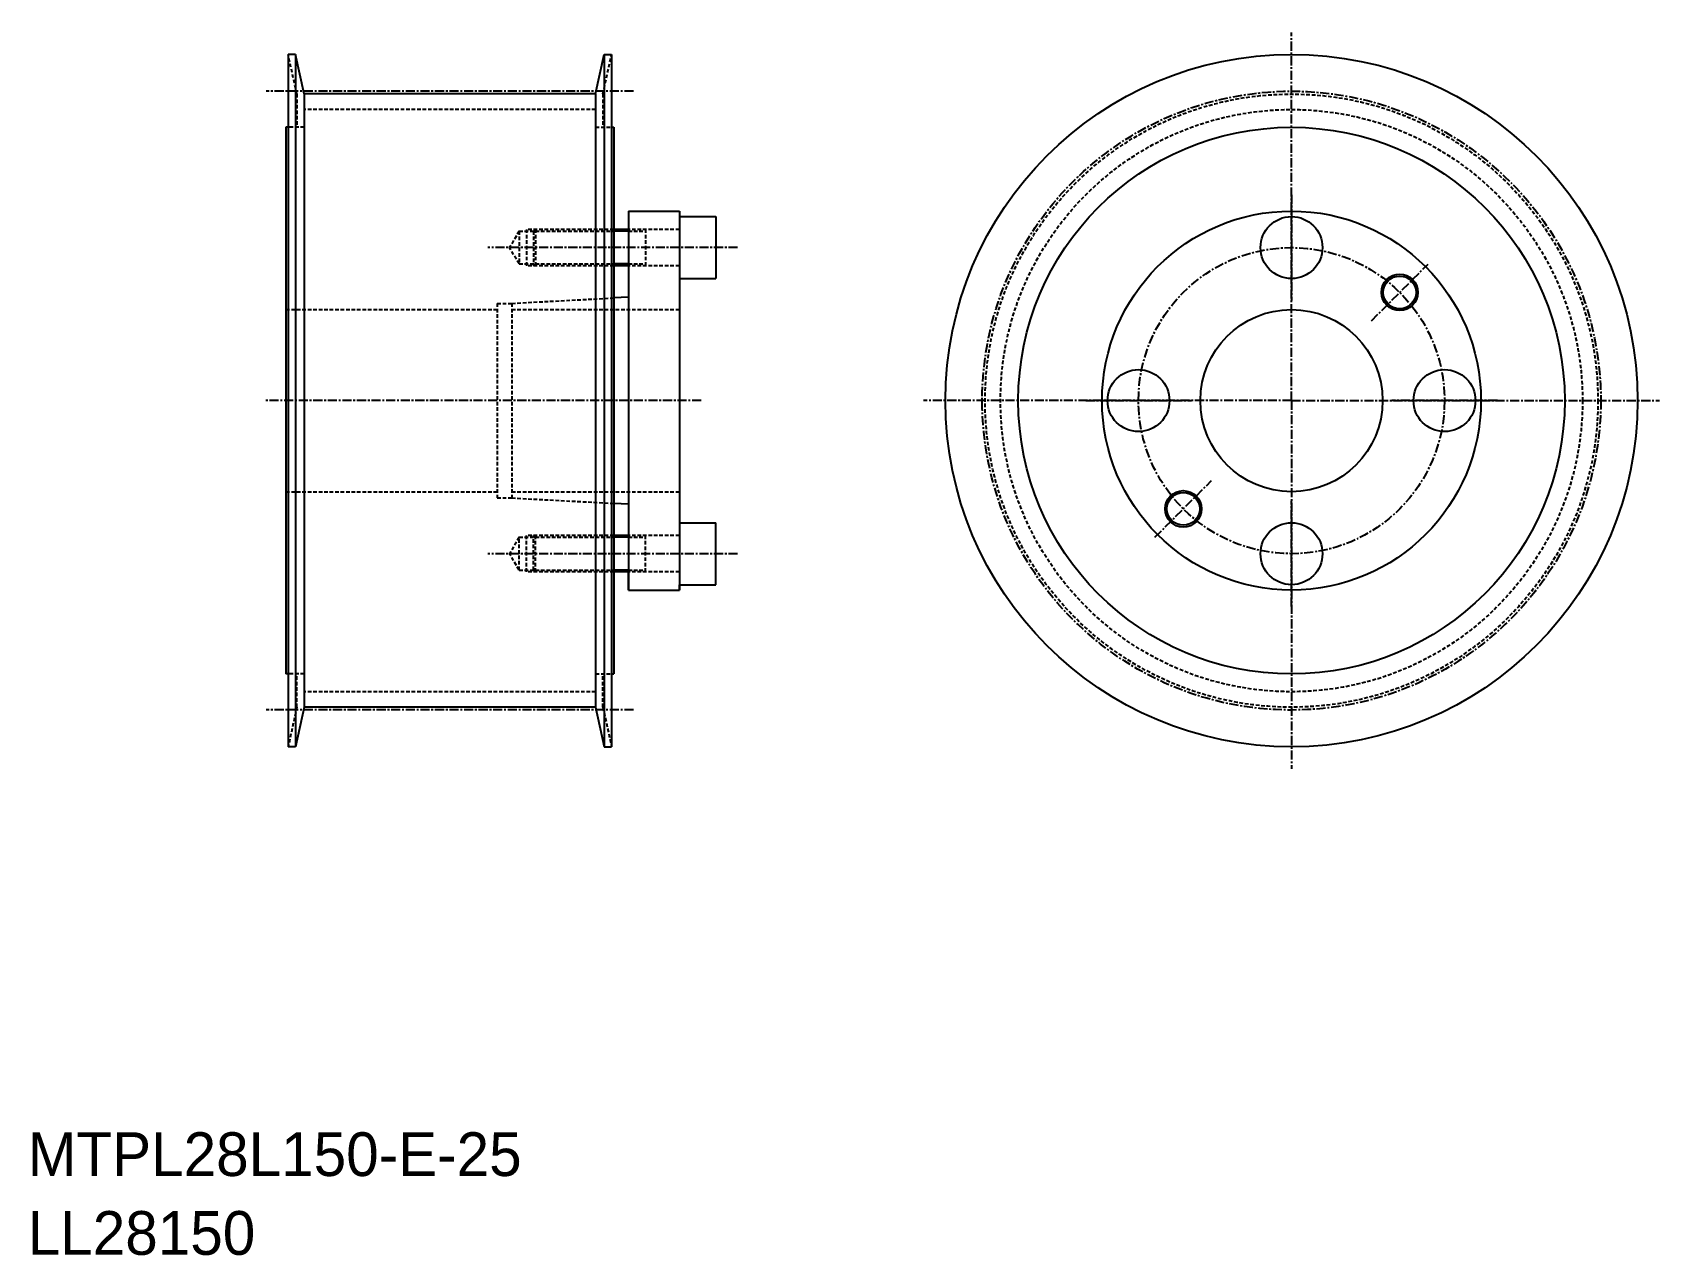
# Model space of a CAD drawing. Extents: x -285 to -62, y -61 to 107.
import ezdxf

# ---------------------------------------------------------------- set-up
doc = ezdxf.new("R2010")
doc.units = 0
doc.linetypes.add('CENTER', pattern=[2, 1.25, -0.25, 0.25, -0.25])
doc.linetypes.add('DASHED', pattern=[0.75, 0.5, -0.25])
doc.layers.get('0').update_dxf_attribs({"linetype": 'CONTINUOUS'})
doc.layers.add('CENTER', color=1, linetype='CENTER')

msp = doc.modelspace()

# ---------------------------------------------------------------- linework, layer by layer
at = {"color": 7, "linetype": 'CONTINUOUS'}
for p, q in [((-250.25, 103.88), (-250.25, 8.88)), ((-249.25, 103.88), (-250.25, 103.88)), ((-249.25, 103.88), (-249.25, 8.88)), ((-248.05, 98.45), (-249.25, 103.88)), ((-208.05, 98.45), (-206.85, 103.88)), ((-206.85, 103.88), (-205.85, 103.88)), ((-206.85, 103.88), (-206.85, 8.88)), ((-205.85, 103.88), (-205.85, 8.88)), ((-208.05, 98.45), (-248.05, 98.45)), ((-248.05, 98.45), (-248.05, 14.32)), ((-208.05, 98.45), (-208.05, 14.32)), ((-250.55, 93.88), (-250.55, 18.88)), ((-250.25, 93.88), (-250.55, 93.88)), ((-205.85, 93.88), (-205.55, 93.88)), ((-205.55, 93.88), (-205.55, 18.88)), ((-203.55, 82.38), (-203.55, 30.38)), ((-203.55, 82.38), (-196.55, 82.38)), ((-196.55, 82.38), (-196.55, 30.38)), ((-196.55, 81.63), (-191.55, 81.63)), ((-191.55, 81.63), (-191.55, 73.13)), ((-203.55, 79.88), (-205.55, 79.88)), ((-203.55, 74.88), (-205.55, 74.88)), ((-196.55, 73.13), (-191.55, 73.13)), ((-203.55, 70.58), (-205.55, 70.47)), ((-203.55, 42.18), (-205.55, 42.29)), ((-196.55, 39.63), (-191.55, 39.63)), ((-191.55, 31.13), (-191.55, 39.63)), ((-203.55, 37.88), (-205.55, 37.88)), ((-203.55, 32.88), (-205.55, 32.88)), ((-203.55, 30.38), (-203.55, 32.88)), ((-203.55, 30.38), (-196.55, 30.38)), ((-196.55, 31.13), (-191.55, 31.13)), ((-196.55, 30.38), (-196.55, 31.13)), ((-250.25, 18.88), (-250.55, 18.88)), ((-205.85, 18.88), (-205.55, 18.88)), ((-248.05, 14.32), (-249.25, 8.88)), ((-208.05, 14.32), (-248.05, 14.32)), ((-208.05, 14.32), (-206.85, 8.88)), ((-249.25, 8.88), (-250.25, 8.88)), ((-206.85, 8.88), (-205.85, 8.88))]:
    msp.add_line(p, q, dxfattribs=at)
at = {"color": 3, "linetype": 'DASHED'}
for p, q in [((-249.05, 98.45), (-250.25, 103.88)), ((-207.05, 98.45), (-205.85, 103.88)), ((-249.05, 98.45), (-249.05, 93.88)), ((-207.05, 98.45), (-207.05, 93.88)), ((-208.05, 96.32), (-248.05, 96.32)), ((-248.05, 93.88), (-250.25, 93.88)), ((-208.05, 93.88), (-205.85, 93.88)), ((-218.55, 79.63), (-219.85, 77.38)), ((-218.55, 79.63), (-218.55, 75.13)), ((-218.55, 79.63), (-205.55, 79.63)), ((-217.55, 79.88), (-217.55, 74.88)), ((-205.55, 79.88), (-217.55, 79.88)), ((-216.3, 79.88), (-216.55, 79.63)), ((-216.55, 79.63), (-216.55, 74.88)), ((-216.3, 79.88), (-216.3, 74.88)), ((-196.55, 79.88), (-203.55, 79.88)), ((-203.55, 79.63), (-201.22, 79.63)), ((-201.22, 79.88), (-201.22, 74.88)), ((-218.55, 75.13), (-219.85, 77.38)), ((-218.55, 75.13), (-205.55, 75.13)), ((-205.55, 74.88), (-217.55, 74.88)), ((-216.3, 74.88), (-216.55, 75.13)), ((-203.55, 75.13), (-201.22, 75.13)), ((-196.55, 74.88), (-203.55, 74.88)), ((-221.55, 69.73), (-221.55, 43.03)), ((-221.55, 69.73), (-219.55, 69.73)), ((-219.55, 69.73), (-205.55, 70.47)), ((-219.55, 69.73), (-219.55, 43.03)), ((-250.55, 68.88), (-221.55, 68.88)), ((-219.55, 68.88), (-196.55, 68.88)), ((-250.55, 43.88), (-221.55, 43.88)), ((-221.55, 43.03), (-219.55, 43.03)), ((-219.55, 43.88), (-196.55, 43.88)), ((-219.55, 43.03), (-205.55, 42.29)), ((-218.55, 37.63), (-219.85, 35.38)), ((-218.55, 33.13), (-218.55, 37.63)), ((-218.55, 37.63), (-205.55, 37.63)), ((-217.55, 32.88), (-217.55, 37.88)), ((-205.55, 37.88), (-217.55, 37.88)), ((-216.55, 33.13), (-216.55, 37.88)), ((-216.3, 37.88), (-216.55, 37.63)), ((-216.3, 32.88), (-216.3, 37.88)), ((-196.55, 37.88), (-203.55, 37.88)), ((-203.55, 37.63), (-201.22, 37.63)), ((-201.22, 32.88), (-201.22, 37.88)), ((-218.55, 33.13), (-219.85, 35.38)), ((-218.55, 33.13), (-205.55, 33.13)), ((-205.55, 32.88), (-217.55, 32.88)), ((-216.3, 32.88), (-216.55, 33.13)), ((-203.55, 33.13), (-201.22, 33.13)), ((-196.55, 32.88), (-203.55, 32.88)), ((-248.05, 18.88), (-250.25, 18.88)), ((-249.05, 14.32), (-249.05, 18.88)), ((-208.05, 18.88), (-205.85, 18.88)), ((-207.05, 14.32), (-207.05, 18.88)), ((-208.05, 16.45), (-248.05, 16.45)), ((-249.05, 14.32), (-250.25, 8.88)), ((-207.05, 14.32), (-205.85, 8.88))]:
    msp.add_line(p, q, dxfattribs=at)
at = {"color": 3, "linetype": 'CONTINUOUS'}
for p, q in [((-203.55, 79.63), (-205.55, 79.63)), ((-203.55, 75.13), (-205.55, 75.13)), ((-203.55, 37.63), (-205.55, 37.63)), ((-203.55, 33.13), (-205.55, 33.13))]:
    msp.add_line(p, q, dxfattribs=at)
at = {"color": 7, "linetype": 'CONTINUOUS'}
for centre, radius in [((-112.53, 56.38), 47.5), ((-112.53, 56.38), 37.5), ((-112.53, 56.38), 26), ((-112.53, 56.38), 26), ((-112.53, 77.38), 4.25), ((-97.68, 71.23), 2.25), ((-112.53, 56.38), 12.5), ((-133.53, 56.38), 4.25), ((-91.53, 56.38), 4.25), ((-127.38, 41.53), 2.25), ((-112.53, 35.38), 4.25)]:
    msp.add_circle(centre, radius, dxfattribs=at)
at = {"color": 3, "linetype": 'DASHED'}
for radius in [42.06, 39.94]:
    msp.add_circle((-112.53, 56.38), radius, dxfattribs=at)
at = {"color": 3, "linetype": 'CONTINUOUS'}
for centre in [(-97.68, 71.23), (-127.38, 41.53)]:
    msp.add_circle(centre, 2.5, dxfattribs=at)
at = {"layer": 'CENTER', "color": 1, "linetype": 'CENTER'}
for p, q in [((-112.53, 56.38), (-112.53, 106.88)), ((-202.85, 98.83), (-253.25, 98.83)), ((-112.53, 84.63), (-112.53, 70.13)), ((-188.55, 77.38), (-222.85, 77.38)), ((-101.57, 67.34), (-93.79, 75.12)), ((-193.55, 56.38), (-253.55, 56.38)), ((-112.53, 56.38), (-163.03, 56.38)), ((-140.78, 56.38), (-126.28, 56.38)), ((-112.53, 56.38), (-112.53, 5.88)), ((-112.53, 56.38), (-62.03, 56.38)), ((-84.28, 56.38), (-98.78, 56.38)), ((-131.27, 37.64), (-123.49, 45.42)), ((-112.53, 28.13), (-112.53, 42.63)), ((-188.55, 35.38), (-222.85, 35.38)), ((-202.85, 13.94), (-253.25, 13.94))]:
    msp.add_line(p, q, dxfattribs=at)
for radius in [42.45, 21]:
    msp.add_circle((-112.53, 56.38), radius, dxfattribs=at)

# ---------------------------------------------------------------- texts
at = {"color": 7, "linetype": 'CONTINUOUS'}
for s, p in [('MTPL28L150-E-25', (-285.99, -50)), ('LL28150', (-285.99, -60.81))]:
    msp.add_text(s, height=6, dxfattribs=at).set_placement(p)

doc.saveas('drawing.dxf')
